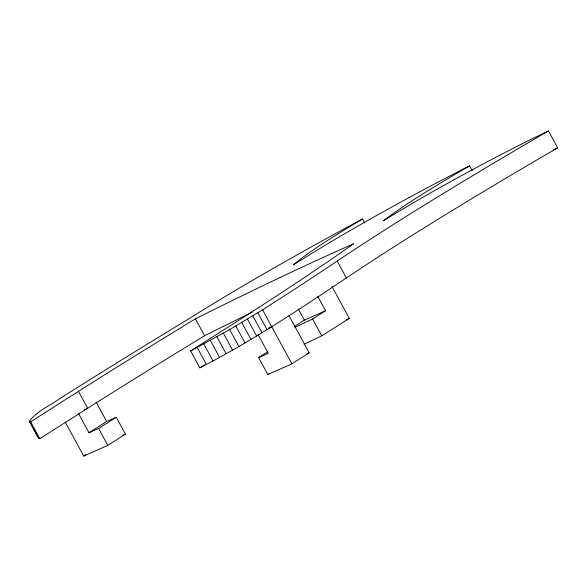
<?xml version="1.0" encoding="UTF-8"?>
<svg xmlns="http://www.w3.org/2000/svg" width="587" height="587" viewBox="0 0 587 587"><rect width="100%" height="100%" fill="white"/><g stroke="black" fill="none" stroke-linecap="round" stroke-linejoin="round"><path stroke-width="0.88" d="M252.219 312.225A520.199 39.006 -28.5 0 0 204.592 335.749A1184.999 88.85 -28.5 0 0 93.847 404.318L39.828 438.694L38.529 438.122L29.35 421.217C37.238 410.702 50.768 405.375 61.239 397.656A1223.579 91.741 -28.5 0 1 151.673 341.451L190.702 317.626A276.756 20.75 -28.5 0 1 362.524 218.973L364.71 223.001M38.529 438.122L38.705 437.396M548.471 130.938A576.126 43.196 -28.5 0 0 337.187 261.061L327.311 267.694A887.757 66.566 -28.5 0 1 262.558 309.819L229.708 329.586L190.65 350.923L199.837 367.836C250.935 341.729 298.724 309.804 346.367 277.967A576.126 43.196 -28.5 0 1 557.65 147.851L548.471 130.938A157.147 11.784 -28.5 0 0 383.458 220.771A173.686 13.024 -28.5 0 1 469.629 165.864L472.249 170.692M267.841 351.752L258.618 357.622L267.804 374.528L291.9 363.859L309.166 352.787L289.002 315.652M29.35 421.217L30.649 421.789L84.667 387.413A1184.999 88.85 -28.5 0 1 195.412 318.844A520.199 39.006 -28.5 0 1 353.623 243.766L337.011 255.374A848.391 63.609 -28.5 0 1 238.461 320.487L190.65 350.923M78.423 413.307L88.975 432.751L106.643 421.495L116.285 417.232L125.464 434.138L107.795 445.386L83.699 456.062L65.252 422.09M88.975 432.751L98.616 428.481L116.285 417.232M199.837 367.836L204.459 364.887M294.491 326.409L304.382 320.113L325.587 310.721L317.809 296.398M294.894 327.348L312.622 318.976L325.587 310.721M267.804 374.528L269.338 373.552M304.066 344.231L321.757 335.808L349.294 318.381L331.934 286.405M83.699 456.062L85.981 454.624M84.425 409.682L87.639 408.258L78.453 391.346M268.523 328.148L271.737 326.724M258.618 357.622L268.259 353.352L258.126 334.685M346.029 319.827L349.294 318.381M122.221 435.576L125.464 434.138M306.715 353.873L309.166 352.787M337.187 261.061L346.367 277.967M312.622 318.976L321.757 335.808M298.328 308.975L304.382 320.113M262.558 309.819L291.9 363.859M257.884 312.783L267.07 329.696M252.843 315.916L262.029 332.822M247.472 319.181L256.651 336.087M241.793 322.564L250.972 339.477M235.857 326.042L245.036 342.955M229.708 329.586L238.887 346.499M223.376 333.181L232.555 350.087M216.911 336.791L226.098 353.697M210.366 340.394L219.545 357.307M195.412 318.844L204.592 335.749M203.777 343.967L212.956 360.88M197.188 347.489L206.367 364.395M96.092 402.051L106.643 421.495M98.616 428.481L107.795 445.386M30.649 421.789L39.828 438.694M29.959 421.29L30.832 422.897M29.724 421.649L38.911 438.562M362.524 218.973A164.433 12.327 -28.5 0 0 293.317 264.994A189.557 14.213 -28.5 0 1 469.629 165.864M553.768 149.7A157.147 11.784 -28.5 0 1 557.65 147.851"/></g></svg>
